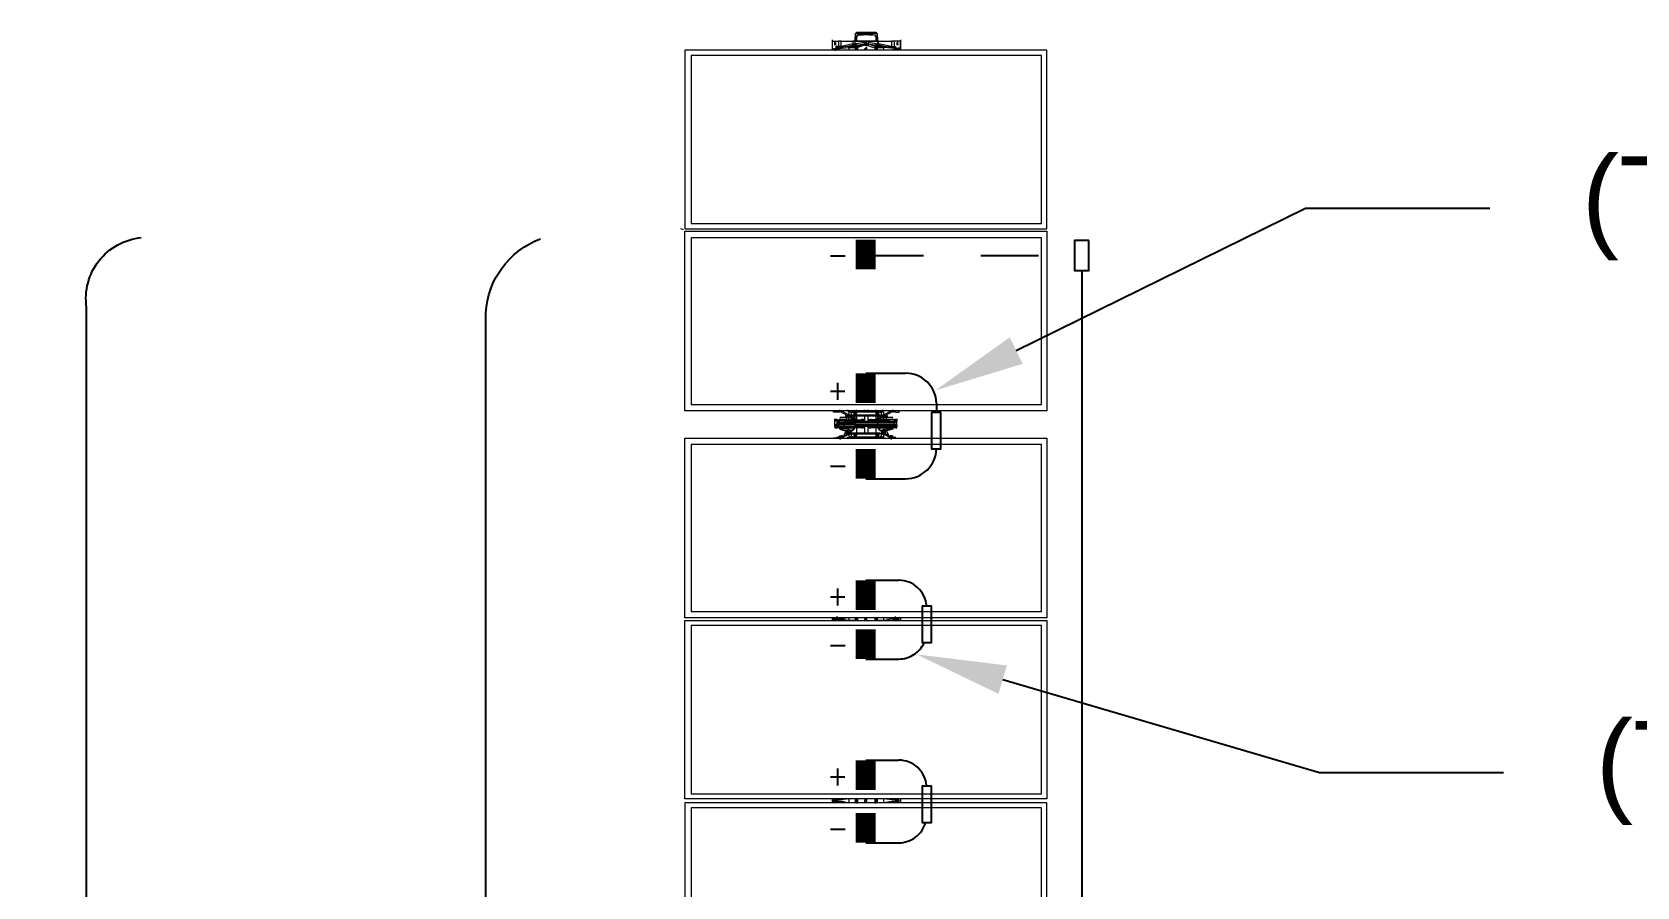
# Model space of a CAD drawing. Header units: feet. Extents: x -5.1 to 70.3, y -33 to 8.
# Drawn here: x 40.685 to 43.473, y -10.38 to -8.895 of the extents above; entities that cross this region are included whole.
import ezdxf
from ezdxf import colors
from ezdxf.entities.mleader import LeaderData, LeaderLine
from ezdxf.lldxf.tags import DXFTag
from ezdxf.math import Vec2, Vec3

# ---------------------------------------------------------------- set-up
doc = ezdxf.new("R2010")
doc.units = ezdxf.units.FT
doc.header["$MEASUREMENT"] = 0
doc.linetypes.add('HIDDEN', pattern=[0.375, 0.25, -0.125])
for name, color, linetype in [('E-DC HARNESS-NEG', 170, 'DC HARNESS CABLE'), ('E-HARN-COMP', 8, 'Continuous'), ('E-TRNK-CABL-NEG', 170, 'HIDDEN'), ('E-TRUNK-CABLE-POS', 10, 'HIDDEN'), ('G-ANNO-TEXT', 1, 'Continuous'), ('Polarity-Text', 7, 'Continuous')]:
    doc.layers.add(name, color=color, linetype=linetype)
doc.styles.add('NEI-A', font='arial.ttf')
tags = doc.linetypes.add('DC HARNESS CABLE', pattern='A,0.5,-0.2,["DH",Standard,S=0.1,R=0,X=-0.1,Y=-0.05],-0.2', length=0.9).pattern_tags.tags
tags[6] = DXFTag(74, 10)

# ---------------------------------------------------------------- blocks, each defined once
blk = doc.blocks.new('A$Cc93f9aa1')
at = {"lineweight": 5}
for points in [[(12.0812, 0), (12.3112, 0), (12.3112, 0.4666), (12.0812, 0.4666)], [(12.3045, 0.0067), (12.3045, 0.4583), (12.0878, 0.4583), (12.0878, 0.0067)], [(12.5462, 0), (12.3162, 0), (12.3162, 0.4666), (12.5462, 0.4666)], [(12.5395, 0.0067), (12.5395, 0.4583), (12.3228, 0.4583), (12.3228, 0.0067)], [(12.7811, 0.4666), (12.7811, 0), (12.5495, 0), (12.5495, 0.4666)], [(12.7728, 0.4583), (12.5578, 0.4583), (12.5578, 0.0067), (12.7728, 0.0067)], [(12.8161, 0.4666), (13.0478, 0.4666), (13.0478, 0), (12.8161, 0)], [(12.8245, 0.4583), (12.8245, 0.0067), (13.0395, 0.0067), (13.0395, 0.4583)], [(13.2811, 0.4666), (13.0511, 0.4666), (13.0511, 0), (13.2811, 0)], [(13.0578, 0.4583), (13.0578, 0.0067), (13.2745, 0.0067), (13.2745, 0.4583)], [(12.7978, 0.2717), (12.7961, 0.2717)], [(12.7845, 0.2483), (12.7861, 0.2483), (12.7861, 0.245), (12.7845, 0.245), (12.7828, 0.2467), (12.7828, 0.2483)], [(12.7845, 0.2483), (12.7828, 0.2467), (12.7845, 0.245), (12.7861, 0.2467)], [(12.7945, 0.2483), (12.7928, 0.2483), (12.7911, 0.25), (12.7928, 0.2483)], [(12.7928, 0.2667), (12.7945, 0.2667), (12.7945, 0.2583), (12.7928, 0.2583)], [(12.7978, 0.2617), (12.7961, 0.2617)], [(12.8045, 0.2617), (12.8028, 0.2617)], [(12.8128, 0.2483), (12.8111, 0.2467), (12.8128, 0.245), (12.8145, 0.2467)], [(13.2895, 0.25), (13.2878, 0.25)], [(12.3145, 0.235), (12.3128, 0.235), (12.3128, 0.2317), (12.3162, 0.2317), (12.3162, 0.2333), (12.3145, 0.2333)], [(12.5478, 0.235), (12.5478, 0.2333), (12.5462, 0.2333), (12.5462, 0.2317), (12.5478, 0.2317), (12.5495, 0.2317), (12.5495, 0.2333), (12.5495, 0.235)], [(12.7828, 0.245), (12.7811, 0.245)], [(12.7828, 0.235), (12.7811, 0.235)], [(12.7828, 0.23), (12.7811, 0.23)], [(12.7861, 0.2467), (12.7845, 0.2467)], [(12.7978, 0.2467), (12.7978, 0.2183), (12.7961, 0.2183), (12.7961, 0.2467)], [(12.7978, 0.2367), (12.7961, 0.2367)], [(12.7978, 0.23), (12.7961, 0.23)], [(12.7978, 0.23), (12.7961, 0.23)], [(12.8011, 0.2183), (12.8011, 0.2467), (12.8028, 0.2467), (12.8028, 0.2183)], [(12.8061, 0.23), (12.8045, 0.23)], [(12.8061, 0.23), (12.8045, 0.23)], [(12.8178, 0.235), (12.8161, 0.235)], [(12.8178, 0.23), (12.8161, 0.23)], [(13.2911, 0.23), (13.2895, 0.23), (13.2878, 0.22), (13.2895, 0.22)], [(12.7828, 0.22), (12.7811, 0.22)], [(12.7861, 0.2167), (12.7861, 0.2183), (12.7861, 0.22), (12.7845, 0.22), (12.7828, 0.22), (12.7828, 0.2183), (12.7828, 0.2167), (12.7845, 0.2167)], [(12.7845, 0.22), (12.7828, 0.2183), (12.7845, 0.2167), (12.7861, 0.2183)], [(12.7861, 0.2183), (12.7845, 0.2183)], [(12.7861, 0.2183), (12.7845, 0.2183)], [(12.7911, 0.2133), (12.7911, 0.215), (12.7945, 0.215), (12.7945, 0.2117), (12.7945, 0.21), (12.7928, 0.21), (12.7928, 0.2083)], [(12.7961, 0.2167), (12.7945, 0.2167)], [(12.8128, 0.22), (12.8111, 0.2183), (12.8128, 0.2167), (12.8145, 0.2183)], [(12.8145, 0.21), (12.8145, 0.2133), (12.8161, 0.2133), (12.8161, 0.2117)], [(13.2961, 0.22), (13.2945, 0.22)], [(12.7961, 0.1967), (12.7961, 0.195), (12.7945, 0.195)], [(12.7978, 0.2033), (12.7961, 0.2033)], [(12.7995, 0.1967), (12.7978, 0.1967)], [(12.7995, 0.195), (12.7978, 0.195)], [(12.8028, 0.195), (12.8011, 0.195)]]:
    blk.add_lwpolyline(points, close=True, dxfattribs=at)
at = {"color": 2, "lineweight": 5}
blk.add_lwpolyline([(13.0495, 0.4683), (13.0511, 0.4716)], dxfattribs=at)
at = {"lineweight": 5}
for points in [[(12.3162, 0.2767), (12.3112, 0.2767)], [(12.3128, 0.255), (12.3112, 0.255), (12.3112, 0.2567), (12.3128, 0.2633), (12.3128, 0.2733), (12.3128, 0.27), (12.3112, 0.2683)], [(12.3145, 0.27), (12.3145, 0.2733), (12.3145, 0.275), (12.3128, 0.275), (12.3128, 0.2733), (12.3145, 0.2733)], [(12.5495, 0.2767), (12.5462, 0.2767)], [(12.5478, 0.255), (12.5462, 0.255), (12.5462, 0.2567), (12.5478, 0.2633), (12.5478, 0.2733), (12.5478, 0.275), (12.5478, 0.2733), (12.5478, 0.2717), (12.5462, 0.27), (12.5462, 0.2683)], [(12.5478, 0.275), (12.5495, 0.275)], [(12.5495, 0.27), (12.5495, 0.2733)], [(12.7811, 0.2667), (12.7828, 0.2667), (12.7828, 0.2683), (12.7811, 0.2683), (12.7811, 0.27), (12.7811, 0.275)], [(12.7811, 0.27), (12.7811, 0.27)], [(12.8045, 0.2683), (12.8028, 0.2683), (12.8011, 0.2683), (12.8011, 0.27), (12.7995, 0.27), (12.7978, 0.27), (12.7995, 0.27), (12.7978, 0.27), (12.7961, 0.2717), (12.7961, 0.2733), (12.7945, 0.2733), (12.7945, 0.27), (12.7961, 0.27), (12.7961, 0.2683), (12.7978, 0.2683), (12.7995, 0.2683), (12.7995, 0.2667)], [(12.7961, 0.27), (12.7945, 0.27), (12.7961, 0.27), (12.7978, 0.27), (12.7961, 0.27), (12.7978, 0.27), (12.7978, 0.2683), (12.7961, 0.2683), (12.7961, 0.2467)], [(12.7961, 0.2383), (12.7945, 0.2383), (12.7945, 0.2617), (12.7945, 0.27)], [(12.7961, 0.2733), (12.7978, 0.2733), (12.8028, 0.2733), (12.8045, 0.2733), (12.8061, 0.2733)], [(12.7961, 0.27), (12.7961, 0.27)], [(12.7978, 0.2717), (12.7995, 0.2717)], [(12.7978, 0.2667), (12.7995, 0.2667), (12.7995, 0.2467), (12.7978, 0.2467), (12.7978, 0.2683), (12.7995, 0.2683), (12.8011, 0.2683), (12.8028, 0.2683), (12.8028, 0.27), (12.8011, 0.27), (12.8028, 0.27), (12.8011, 0.27), (12.8028, 0.27), (12.8045, 0.27), (12.8028, 0.27), (12.8045, 0.27), (12.8061, 0.27)], [(12.8061, 0.2717), (12.8045, 0.2717), (12.8028, 0.27), (12.8045, 0.27), (12.8045, 0.2733), (12.8045, 0.2717)], [(12.8028, 0.2717), (12.8045, 0.2717), (12.8028, 0.2717)], [(12.8045, 0.27), (12.8045, 0.2617), (12.8045, 0.2383), (12.8028, 0.2383)], [(12.8028, 0.27), (12.8028, 0.27)], [(12.8111, 0.255), (12.8095, 0.255), (12.8111, 0.255), (12.8111, 0.2533), (12.8111, 0.2517), (12.8145, 0.2517), (12.8145, 0.255), (12.8111, 0.255), (12.8161, 0.265), (12.8145, 0.265), (12.8161, 0.2667), (12.8145, 0.2667), (12.8145, 0.27), (12.8145, 0.275), (12.8161, 0.275)], [(12.8145, 0.27), (12.8145, 0.27)], [(13.2928, 0.2767), (13.2811, 0.2767)], [(13.2828, 0.27), (13.2828, 0.2733), (13.2811, 0.2733), (13.2811, 0.2717)], [(13.2945, 0.2767), (13.2928, 0.2767), (13.2928, 0.2683), (13.2861, 0.2683), (13.2861, 0.2717), (13.2845, 0.2717), (13.2845, 0.27), (13.2828, 0.2733), (13.2845, 0.255), (13.2861, 0.255), (13.2861, 0.2533), (13.2845, 0.27), (13.2845, 0.2683), (13.2845, 0.2667), (13.2861, 0.265), (13.2861, 0.2683), (13.2845, 0.2683)], [(13.2828, 0.2733), (13.2828, 0.275), (13.2828, 0.2733)], [(13.2895, 0.2733), (13.2878, 0.2733), (13.2911, 0.2733), (13.2928, 0.2733)], [(13.2878, 0.2717), (13.2911, 0.2717)], [(12.3128, 0.2467), (12.3112, 0.2467), (12.3112, 0.255)], [(12.5478, 0.2467), (12.5462, 0.2467), (12.5462, 0.255)], [(12.7861, 0.2117), (12.7861, 0.2133), (12.7828, 0.2133), (12.7828, 0.2117), (12.7811, 0.21), (12.7811, 0.2133), (12.7828, 0.2133), (12.7828, 0.215), (12.7811, 0.215), (12.7811, 0.25), (12.7828, 0.25), (12.7828, 0.2517), (12.7828, 0.2533), (12.7811, 0.255), (12.7811, 0.2533), (12.7811, 0.255), (12.7811, 0.2517), (12.7861, 0.2517), (12.7861, 0.2533), (12.7861, 0.255), (12.7828, 0.265), (12.7811, 0.265), (12.7795, 0.2667)], [(12.7795, 0.255), (12.7795, 0.255)], [(12.7811, 0.2667), (12.7811, 0.2667)], [(12.7811, 0.265), (12.7861, 0.255), (12.7811, 0.255), (12.7811, 0.2567)], [(12.7811, 0.25), (12.7811, 0.2517)], [(12.7811, 0.2467), (12.7828, 0.2467), (12.7828, 0.2483), (12.7845, 0.2483), (12.7861, 0.2483), (12.7861, 0.2467), (12.7878, 0.2467)], [(12.7845, 0.2667), (12.7828, 0.2667), (12.7828, 0.2633), (12.7828, 0.265), (12.7845, 0.265), (12.7845, 0.2633)], [(12.7828, 0.2483), (12.7828, 0.2483)], [(12.7845, 0.2617), (12.7911, 0.2583), (12.7911, 0.2567)], [(12.7845, 0.2483), (12.7845, 0.2483)], [(12.7861, 0.2583), (12.7911, 0.2533)], [(12.7895, 0.2533), (12.7878, 0.2533), (12.7895, 0.2533), (12.7895, 0.2517), (12.7911, 0.2517), (12.7878, 0.255), (12.7878, 0.2517), (12.7861, 0.2517), (12.7878, 0.2517), (12.7878, 0.215), (12.7861, 0.215)], [(12.7861, 0.255), (12.7878, 0.255), (12.7861, 0.255), (12.7861, 0.2533)], [(12.7861, 0.2483), (12.7861, 0.2483)], [(12.7928, 0.2667), (12.7911, 0.2617), (12.7911, 0.25), (12.7911, 0.2517)], [(12.7911, 0.26), (12.7911, 0.25), (12.7928, 0.25), (12.7945, 0.2483), (12.7961, 0.2483)], [(12.7945, 0.255), (12.7945, 0.25), (12.7928, 0.25), (12.7911, 0.2517), (12.7928, 0.2567), (12.7928, 0.255), (12.7945, 0.255), (12.7945, 0.2583)], [(12.7928, 0.2667), (12.7928, 0.2667)], [(12.7928, 0.26), (12.7928, 0.26)], [(12.7945, 0.2667), (12.7961, 0.2667)], [(12.7945, 0.2467), (12.7945, 0.2483), (12.7961, 0.2483), (12.7945, 0.2483), (12.7945, 0.25)], [(12.8028, 0.2467), (12.8028, 0.2683), (12.8011, 0.2683), (12.8011, 0.2467), (12.7995, 0.2467), (12.7995, 0.2183), (12.7978, 0.2183), (12.7978, 0.1967), (12.7961, 0.1967), (12.7961, 0.2183)], [(12.8011, 0.2667), (12.8028, 0.2667)], [(12.8078, 0.2517), (12.8078, 0.25), (12.8078, 0.2617), (12.8078, 0.2667), (12.8078, 0.2583), (12.8045, 0.2583), (12.8045, 0.2667), (12.8061, 0.2667), (12.8045, 0.2667)], [(12.8045, 0.2583), (12.8045, 0.255), (12.8078, 0.255), (12.8078, 0.2567), (12.8078, 0.2583)], [(12.8078, 0.2567), (12.8078, 0.2517), (12.8078, 0.25), (12.8061, 0.25), (12.8045, 0.255)], [(12.8095, 0.2483), (12.8045, 0.2483), (12.8061, 0.2483), (12.8078, 0.2483), (12.8061, 0.2483), (12.8078, 0.2483)], [(12.8061, 0.2667), (12.8061, 0.2667)], [(12.8061, 0.25), (12.8061, 0.2483), (12.8078, 0.25), (12.8061, 0.2483), (12.8078, 0.25), (12.8095, 0.25), (12.8095, 0.26)], [(12.8078, 0.26), (12.8078, 0.26)], [(12.8145, 0.265), (12.8095, 0.255), (12.8111, 0.255), (12.8111, 0.2533)], [(12.8145, 0.255), (12.8161, 0.255), (12.8161, 0.2533), (12.8161, 0.255), (12.8161, 0.2533), (12.8161, 0.2517), (12.8145, 0.2517), (12.8145, 0.25), (12.8161, 0.25), (12.8161, 0.215), (12.8145, 0.215), (12.8145, 0.2133), (12.8111, 0.2133), (12.8111, 0.2117), (12.8111, 0.21), (12.8095, 0.21), (12.8145, 0.2), (12.8161, 0.2), (12.8145, 0.2017)], [(12.8111, 0.215), (12.8095, 0.215), (12.8095, 0.2517), (12.8111, 0.2517), (12.8095, 0.2517), (12.8095, 0.255)], [(12.8095, 0.2517), (12.8095, 0.2517)], [(12.8111, 0.2517), (12.8111, 0.2517)], [(12.8111, 0.2467), (12.8111, 0.245), (12.8111, 0.2483), (12.8128, 0.2483), (12.8111, 0.2483), (12.8111, 0.2467), (12.8128, 0.2467), (12.8145, 0.2467), (12.8128, 0.245), (12.8111, 0.245), (12.8128, 0.245), (12.8145, 0.245), (12.8145, 0.2467), (12.8128, 0.2467), (12.8145, 0.2467), (12.8128, 0.2467), (12.8145, 0.2467), (12.8128, 0.2467), (12.8145, 0.2467), (12.8128, 0.2467), (12.8145, 0.2467), (12.8145, 0.2483), (12.8128, 0.2483), (12.8145, 0.2483), (12.8145, 0.2467)], [(12.8111, 0.2483), (12.8111, 0.2483)], [(12.8128, 0.2483), (12.8128, 0.2483)], [(12.8145, 0.2667), (12.8145, 0.2667)], [(12.8145, 0.2483), (12.8145, 0.2483)], [(12.8161, 0.2567), (12.8161, 0.255)], [(12.8161, 0.2517), (12.8161, 0.25)], [(12.8178, 0.255), (12.8178, 0.255)], [(13.2845, 0.255), (13.2845, 0.2467), (13.2811, 0.2467)], [(13.2811, 0.245), (13.2845, 0.245), (13.2861, 0.245), (13.2861, 0.2533), (13.2878, 0.25), (13.2878, 0.2467)], [(13.2845, 0.2667), (13.2878, 0.25), (13.2895, 0.25), (13.2861, 0.265), (13.2928, 0.265), (13.2928, 0.2683)], [(13.2928, 0.265), (13.2928, 0.25), (13.2895, 0.25), (13.2895, 0.2467), (13.2878, 0.2467), (13.2878, 0.245), (13.2861, 0.245), (13.2878, 0.245), (13.2895, 0.245), (13.2895, 0.2467), (13.2928, 0.2467), (13.2928, 0.25)], [(12.3162, 0.2467), (12.3112, 0.2467)], [(12.3162, 0.245), (12.3112, 0.245), (12.3128, 0.245)], [(12.3112, 0.245), (12.3112, 0.2433), (12.3162, 0.2433)], [(12.5495, 0.2467), (12.5462, 0.2467)], [(12.5495, 0.245), (12.5462, 0.245), (12.5478, 0.245)], [(12.5462, 0.245), (12.5462, 0.2433), (12.5495, 0.2433)], [(12.7828, 0.2467), (12.7828, 0.245), (12.7845, 0.245), (12.7861, 0.245), (12.7861, 0.2467), (12.7845, 0.2467), (12.7861, 0.2467), (12.7845, 0.2467), (12.7861, 0.2467), (12.7845, 0.2467), (12.7861, 0.2467), (12.7845, 0.2467)], [(12.7828, 0.2467), (12.7828, 0.2467)], [(12.7828, 0.245), (12.7828, 0.245)], [(12.7845, 0.245), (12.7845, 0.245)], [(12.7861, 0.2467), (12.7861, 0.2467)], [(12.7861, 0.245), (12.7861, 0.245)], [(12.7945, 0.245), (12.7878, 0.245)], [(12.7978, 0.235), (12.7961, 0.235), (12.7945, 0.235), (12.7945, 0.2367), (12.7945, 0.2383), (12.7945, 0.2367), (12.7961, 0.235), (12.7878, 0.235), (12.7878, 0.23), (12.7961, 0.23), (12.7945, 0.2283), (12.7945, 0.2267), (12.7945, 0.23), (12.7961, 0.23), (12.7945, 0.23)], [(12.8028, 0.23), (12.8095, 0.23), (12.8095, 0.235), (12.8028, 0.235)], [(12.8095, 0.245), (12.8045, 0.245), (12.8061, 0.2467), (12.8095, 0.2467)], [(12.8061, 0.235), (12.8045, 0.235), (12.8045, 0.2383), (12.8061, 0.2383)], [(12.8045, 0.2383), (12.8045, 0.2367), (12.8061, 0.2367), (12.8045, 0.2367), (12.8045, 0.235)], [(12.8045, 0.2267), (12.8045, 0.23), (12.8045, 0.2267), (12.8061, 0.2267)], [(12.8095, 0.235), (12.8111, 0.235)], [(12.8111, 0.2467), (12.8111, 0.2467)], [(12.8111, 0.245), (12.8111, 0.245)], [(12.8128, 0.245), (12.8128, 0.245)], [(12.8145, 0.2467), (12.8145, 0.2467)], [(12.8145, 0.245), (12.8145, 0.245)], [(12.8161, 0.245), (12.8178, 0.245)], [(13.2811, 0.2433), (13.2845, 0.2433), (13.2845, 0.245), (13.2845, 0.2433), (13.2845, 0.245)], [(13.2811, 0.2317), (13.2845, 0.2317), (13.2845, 0.2333), (13.2828, 0.2333), (13.2828, 0.235), (13.2811, 0.2333)], [(13.2895, 0.2317), (13.2895, 0.235), (13.2861, 0.2433), (13.2861, 0.245), (13.2845, 0.245), (13.2845, 0.2467)], [(13.2878, 0.235), (13.2845, 0.2433), (13.2861, 0.2433), (13.2845, 0.2433), (13.2861, 0.2433), (13.2861, 0.245), (13.2845, 0.245), (13.2861, 0.245)], [(13.2895, 0.235), (13.2878, 0.235), (13.2878, 0.2317), (13.2845, 0.2233)], [(13.2878, 0.2217), (13.2861, 0.2217), (13.2895, 0.23), (13.2911, 0.23)], [(13.2878, 0.245), (13.2895, 0.235), (13.2911, 0.235), (13.2895, 0.235), (13.2895, 0.23), (13.2878, 0.23)], [(13.2911, 0.2317), (13.2911, 0.235), (13.2895, 0.245)], [(13.2945, 0.2467), (13.2928, 0.2467), (13.2945, 0.2467), (13.2961, 0.245), (13.2978, 0.245), (13.2961, 0.245), (13.2928, 0.245), (13.2928, 0.2183), (13.2945, 0.2183), (13.2945, 0.22), (13.2961, 0.22), (13.2961, 0.2183), (13.2961, 0.22), (13.2978, 0.22), (13.2995, 0.22), (13.2995, 0.2217)], [(13.2978, 0.2467), (13.2961, 0.2467), (13.2945, 0.2467), (13.2928, 0.2467), (13.2928, 0.245), (13.2945, 0.245)], [(13.2928, 0.2467), (13.2961, 0.2467), (13.2978, 0.2467), (13.2978, 0.245), (13.2995, 0.245), (13.2995, 0.2433), (13.3011, 0.2433)], [(13.2928, 0.22), (13.2928, 0.2233), (13.2928, 0.2417), (13.2928, 0.245)], [(13.3028, 0.2467), (13.2995, 0.2467), (13.2945, 0.2467), (13.2961, 0.2467), (13.2961, 0.245)], [(13.2995, 0.2433), (13.2995, 0.245), (13.2978, 0.245), (13.2961, 0.245), (13.2961, 0.2467)], [(13.2995, 0.245), (13.2978, 0.245)], [(13.3011, 0.2283), (13.3011, 0.2233), (13.3011, 0.2433), (13.3011, 0.2383)], [(13.3011, 0.2267), (13.3011, 0.2283), (13.3011, 0.2383), (13.3028, 0.2383)], [(13.3011, 0.2367), (13.3011, 0.2383), (13.3011, 0.2367)], [(13.3028, 0.245), (13.3045, 0.245), (13.3045, 0.22), (13.3028, 0.22)], [(12.3162, 0.2217), (12.3112, 0.2217), (12.3112, 0.22)], [(12.3162, 0.22), (12.3112, 0.22), (12.3128, 0.22)], [(12.3145, 0.1917), (12.3128, 0.1917), (12.3128, 0.2), (12.3112, 0.21), (12.3112, 0.2183), (12.3128, 0.2183)], [(12.3112, 0.2183), (12.3162, 0.2183)], [(12.5495, 0.2217), (12.5462, 0.2217), (12.5462, 0.22)], [(12.5495, 0.22), (12.5462, 0.22), (12.5478, 0.22)], [(12.5478, 0.1917), (12.5478, 0.2), (12.5462, 0.21), (12.5462, 0.2183), (12.5478, 0.2183)], [(12.5462, 0.2183), (12.5495, 0.2183)], [(12.7795, 0.21), (12.7795, 0.21)], [(12.7811, 0.2183), (12.7828, 0.2183), (12.7828, 0.22), (12.7845, 0.22), (12.7861, 0.22), (12.7861, 0.2183), (12.7861, 0.2167), (12.7845, 0.2167), (12.7828, 0.2183)], [(12.7811, 0.2133), (12.7811, 0.215)], [(12.7811, 0.2117), (12.7811, 0.21), (12.7861, 0.21), (12.7811, 0.2), (12.7828, 0.2), (12.7861, 0.21), (12.7861, 0.2117), (12.7861, 0.21), (12.7878, 0.21), (12.7911, 0.2133), (12.7895, 0.2133), (12.7895, 0.2117), (12.7878, 0.2117), (12.7895, 0.2117)], [(12.7828, 0.22), (12.7828, 0.22)], [(12.7828, 0.2183), (12.7828, 0.2183)], [(12.7828, 0.2167), (12.7828, 0.2167)], [(12.7845, 0.22), (12.7845, 0.22)], [(12.7845, 0.2183), (12.7861, 0.2183)], [(12.7845, 0.2183), (12.7861, 0.2183)], [(12.7845, 0.2183), (12.7861, 0.2183)], [(12.7845, 0.2183), (12.7861, 0.2183)], [(12.7845, 0.2183), (12.7861, 0.2183)], [(12.7845, 0.2167), (12.7845, 0.2167)], [(12.7845, 0.2033), (12.7911, 0.2067), (12.7911, 0.2083)], [(12.7861, 0.22), (12.7861, 0.22)], [(12.7861, 0.2183), (12.7861, 0.2183)], [(12.7861, 0.2167), (12.7861, 0.2167)], [(12.7861, 0.215), (12.7861, 0.215)], [(12.7861, 0.2133), (12.7878, 0.2133), (12.7878, 0.21), (12.7861, 0.21)], [(12.7861, 0.2067), (12.7911, 0.2117)], [(12.7878, 0.22), (12.7945, 0.22)], [(12.7878, 0.215), (12.7878, 0.215)], [(12.7911, 0.205), (12.7911, 0.215), (12.7928, 0.2167), (12.7945, 0.2167), (12.7928, 0.2167), (12.7911, 0.215)], [(12.7928, 0.1983), (12.7911, 0.205), (12.7911, 0.215), (12.7911, 0.2133)], [(12.7945, 0.215), (12.7945, 0.2167), (12.7928, 0.215)], [(12.7945, 0.2067), (12.7945, 0.1983), (12.7928, 0.1983), (12.7928, 0.2067), (12.7945, 0.2067), (12.7945, 0.21)], [(12.7945, 0.195), (12.7945, 0.1933), (12.7961, 0.1933), (12.7961, 0.195), (12.7945, 0.195), (12.7945, 0.2033), (12.7945, 0.2267), (12.7961, 0.2267)], [(12.7961, 0.2167), (12.7945, 0.2167), (12.7945, 0.2183)], [(12.7961, 0.1933), (12.8028, 0.1933), (12.8045, 0.1933), (12.8028, 0.1933), (12.8028, 0.195), (12.8011, 0.195), (12.8028, 0.195), (12.8045, 0.195), (12.8045, 0.2033), (12.8028, 0.2033), (12.8045, 0.2033), (12.8045, 0.2267), (12.8028, 0.2267)], [(12.8028, 0.2183), (12.8028, 0.1967), (12.8011, 0.1967), (12.8011, 0.2183), (12.7995, 0.2183), (12.7995, 0.1983), (12.7978, 0.1983)], [(12.8095, 0.2183), (12.8061, 0.2183), (12.8045, 0.22), (12.8095, 0.22)], [(12.8095, 0.205), (12.8095, 0.215), (12.8078, 0.215), (12.8061, 0.2167), (12.8045, 0.2167), (12.8095, 0.2167)], [(12.8045, 0.21), (12.8045, 0.2067), (12.8078, 0.2067), (12.8078, 0.2083), (12.8078, 0.21), (12.8061, 0.21), (12.8045, 0.2117), (12.8061, 0.215), (12.8078, 0.215), (12.8078, 0.2083)], [(12.8061, 0.215), (12.8061, 0.2167), (12.8078, 0.2167), (12.8061, 0.2167), (12.8078, 0.215), (12.8061, 0.2167), (12.8078, 0.2167)], [(12.8078, 0.2067), (12.8078, 0.1983), (12.8078, 0.215), (12.8078, 0.2133)], [(12.8095, 0.215), (12.8095, 0.215)], [(12.8111, 0.2117), (12.8095, 0.2117), (12.8095, 0.21), (12.8095, 0.2133), (12.8111, 0.2133)], [(12.8095, 0.21), (12.8111, 0.21)], [(12.8128, 0.2183), (12.8145, 0.2183), (12.8128, 0.2183), (12.8145, 0.2183), (12.8128, 0.2183), (12.8145, 0.2183), (12.8128, 0.2183), (12.8145, 0.2183), (12.8128, 0.2183), (12.8145, 0.2183), (12.8145, 0.22), (12.8128, 0.22), (12.8111, 0.22), (12.8111, 0.2183), (12.8111, 0.2167), (12.8128, 0.2167), (12.8145, 0.2183), (12.8145, 0.2167), (12.8128, 0.2167), (12.8111, 0.2167), (12.8111, 0.2183), (12.8111, 0.22), (12.8128, 0.22), (12.8145, 0.22), (12.8145, 0.2183)], [(12.8111, 0.22), (12.8111, 0.22)], [(12.8111, 0.2183), (12.8111, 0.2183)], [(12.8111, 0.2167), (12.8111, 0.2167)], [(12.8111, 0.215), (12.8111, 0.215)], [(12.8161, 0.2), (12.8111, 0.21), (12.8145, 0.21)], [(12.8128, 0.22), (12.8128, 0.22)], [(12.8128, 0.2167), (12.8128, 0.2167)], [(12.8145, 0.22), (12.8145, 0.22)], [(12.8145, 0.2183), (12.8145, 0.2183)], [(12.8145, 0.2167), (12.8145, 0.2167)], [(12.8161, 0.22), (12.8178, 0.22)], [(12.8161, 0.215), (12.8161, 0.2133)], [(12.8178, 0.2117), (12.8161, 0.2117), (12.8161, 0.21)], [(12.8178, 0.21), (12.8178, 0.21)], [(13.2861, 0.2217), (13.2845, 0.2217), (13.2845, 0.22), (13.2845, 0.2217), (13.2811, 0.2217)], [(13.2811, 0.22), (13.2845, 0.22), (13.2861, 0.22), (13.2878, 0.22)], [(13.2811, 0.2183), (13.2845, 0.2183)], [(13.2828, 0.1917), (13.2845, 0.21), (13.2861, 0.2117), (13.2861, 0.22), (13.2878, 0.22), (13.2895, 0.22), (13.2895, 0.2183), (13.2878, 0.2183), (13.2878, 0.22), (13.2878, 0.215), (13.2878, 0.2167), (13.2895, 0.2167), (13.2878, 0.2167), (13.2878, 0.215), (13.2845, 0.2), (13.2861, 0.2), (13.2895, 0.2167), (13.2928, 0.2167), (13.2928, 0.2)], [(13.2845, 0.2217), (13.2845, 0.22), (13.2861, 0.22), (13.2861, 0.2217), (13.2845, 0.2217), (13.2861, 0.2217), (13.2845, 0.22), (13.2861, 0.22), (13.2845, 0.22), (13.2845, 0.2183), (13.2845, 0.21)], [(13.2845, 0.1967), (13.2845, 0.195), (13.2861, 0.2117), (13.2878, 0.215), (13.2895, 0.215)], [(13.2928, 0.2167), (13.2928, 0.2183), (13.2895, 0.2183), (13.2895, 0.2167)], [(13.3011, 0.2217), (13.2995, 0.2217), (13.2995, 0.22), (13.2978, 0.22), (13.2978, 0.2183), (13.2961, 0.2183), (13.2928, 0.2183), (13.2945, 0.2183), (13.2995, 0.2183), (13.3028, 0.2183)], [(13.2945, 0.22), (13.2928, 0.22), (13.2961, 0.22), (13.2978, 0.22), (13.2961, 0.22), (13.2978, 0.22), (13.2995, 0.22)], [(13.2928, 0.2183), (13.2945, 0.2183)], [(12.3112, 0.1967), (12.3128, 0.195), (12.3128, 0.19), (12.3145, 0.19), (12.3145, 0.1917), (12.3145, 0.195)], [(12.3162, 0.1883), (12.3112, 0.1883)], [(12.5462, 0.1967), (12.5462, 0.195), (12.5478, 0.1933), (12.5478, 0.19), (12.5495, 0.19)], [(12.5495, 0.1883), (12.5462, 0.1883)], [(12.5495, 0.195), (12.5495, 0.1917), (12.5478, 0.1917), (12.5478, 0.19)], [(12.7811, 0.2017), (12.7795, 0.2)], [(12.7811, 0.1983), (12.7828, 0.1983), (12.7811, 0.1967)], [(12.7811, 0.1983), (12.7811, 0.1983)], [(12.7811, 0.195), (12.7811, 0.19)], [(12.7811, 0.195), (12.7811, 0.195)], [(12.7845, 0.2017), (12.7845, 0.2), (12.7828, 0.2), (12.7828, 0.2017), (12.7828, 0.1983), (12.7845, 0.1983)], [(12.7928, 0.205), (12.7928, 0.205)], [(12.7945, 0.1983), (12.7961, 0.1983)], [(12.7978, 0.1933), (12.7961, 0.1933), (12.7978, 0.1933), (12.7961, 0.1933), (12.7978, 0.195), (12.7995, 0.195), (12.7978, 0.195), (12.7978, 0.1967)], [(12.7978, 0.195), (12.7961, 0.195), (12.7961, 0.1967)], [(12.7995, 0.1983), (12.7995, 0.1967), (12.8011, 0.1967), (12.8028, 0.1967), (12.8011, 0.1967), (12.8011, 0.195), (12.8028, 0.195), (12.8045, 0.1933), (12.8061, 0.1933), (12.8045, 0.1933), (12.8028, 0.1933)], [(12.8011, 0.1983), (12.8028, 0.1983)], [(12.8028, 0.195), (12.8028, 0.1967), (12.8028, 0.195), (12.8045, 0.195), (12.8045, 0.1933)], [(12.8061, 0.195), (12.8045, 0.195), (12.8028, 0.1967)], [(12.8045, 0.1983), (12.8061, 0.1983), (12.8045, 0.1983), (12.8045, 0.2067)], [(12.8078, 0.205), (12.8078, 0.205)], [(12.8145, 0.1967), (12.8145, 0.1983), (12.8161, 0.1983)], [(12.8145, 0.1983), (12.8145, 0.1983)], [(12.8145, 0.195), (12.8145, 0.19), (12.8161, 0.19)], [(13.2811, 0.1933), (13.2828, 0.1917), (13.2828, 0.19), (13.2845, 0.19)], [(13.2811, 0.1883), (13.2928, 0.1883)], [(13.2945, 0.1883), (13.2928, 0.1883), (13.2928, 0.1967), (13.2861, 0.1967), (13.2861, 0.195), (13.2845, 0.195), (13.2828, 0.1917), (13.2828, 0.19)], [(13.2845, 0.1917), (13.2828, 0.1917), (13.2828, 0.195)], [(13.2928, 0.1967), (13.2928, 0.2), (13.2861, 0.2), (13.2861, 0.1967), (13.2845, 0.1967), (13.2845, 0.1983)], [(13.2911, 0.1933), (13.2878, 0.1933)], [(13.2895, 0.1917), (13.2878, 0.1917), (13.2911, 0.1917), (13.2928, 0.1917)]]:
    blk.add_lwpolyline(points, dxfattribs=at)
at = {"color": 8, "lineweight": 5, "true_color": 0x808080}
for points in [[(12.3162, 0.2767), (12.3112, 0.2767)], [(12.3112, 0.2733), (12.3128, 0.2733), (12.3128, 0.275)], [(12.3112, 0.27), (12.3128, 0.27), (12.3128, 0.2683), (12.3112, 0.2617)], [(12.3145, 0.2733), (12.3145, 0.2733)], [(12.3145, 0.2733), (12.3162, 0.2583)], [(12.3162, 0.2683), (12.3145, 0.27)], [(12.5495, 0.2767), (12.5462, 0.2767)], [(12.5462, 0.2733), (12.5462, 0.275), (12.5478, 0.275)], [(12.5462, 0.2617), (12.5462, 0.27), (12.5478, 0.27)], [(12.5478, 0.2733), (12.5495, 0.2583)], [(12.5495, 0.2733), (12.5495, 0.2733)], [(12.5495, 0.2683), (12.5495, 0.27)], [(12.7945, 0.2617), (12.7945, 0.27)], [(12.7961, 0.2733), (12.7961, 0.2717)], [(12.7961, 0.2717), (12.7961, 0.2717)], [(12.7961, 0.27), (12.7978, 0.27), (12.7995, 0.27), (12.7978, 0.27), (12.7995, 0.27), (12.8011, 0.27), (12.8028, 0.27), (12.8011, 0.27)], [(12.8028, 0.2717), (12.8028, 0.2733)], [(12.8028, 0.2717), (12.8028, 0.2717)], [(12.8028, 0.27), (12.8045, 0.27), (12.8045, 0.2617)], [(13.2928, 0.2767), (13.2811, 0.2767)], [(13.2811, 0.275), (13.2828, 0.275)], [(13.2811, 0.265), (13.2828, 0.2733)], [(12.3112, 0.2667), (12.3112, 0.2683), (12.3128, 0.2683)], [(12.3162, 0.255), (12.3112, 0.255)], [(12.5462, 0.2667), (12.5462, 0.2683)], [(12.5495, 0.255), (12.5462, 0.255)], [(12.7795, 0.2567), (12.7795, 0.2567)], [(12.7811, 0.2567), (12.7828, 0.2567)], [(12.7828, 0.25), (12.7828, 0.2483)], [(12.7845, 0.26), (12.7861, 0.2583), (12.7878, 0.2583), (12.7895, 0.2567), (12.7911, 0.255)], [(12.7861, 0.2483), (12.7861, 0.2517)], [(12.7945, 0.2583), (12.7961, 0.2583)], [(12.7945, 0.255), (12.7961, 0.255)], [(12.7945, 0.25), (12.7961, 0.25)], [(12.7961, 0.2617), (12.7961, 0.2383), (12.7961, 0.235), (12.7978, 0.235)], [(12.8028, 0.2617), (12.8028, 0.2383), (12.8028, 0.235)], [(12.8045, 0.2583), (12.8061, 0.2583)], [(12.8045, 0.255), (12.8061, 0.255)], [(12.8045, 0.25), (12.8061, 0.25)], [(12.8111, 0.2517), (12.8111, 0.2483)], [(12.8145, 0.2483), (12.8145, 0.25)], [(12.8161, 0.2667), (12.8178, 0.2667)], [(12.8161, 0.2567), (12.8178, 0.2567)], [(12.8161, 0.2567), (12.8161, 0.2567)], [(13.2845, 0.255), (13.2811, 0.255)], [(12.7828, 0.245), (12.7828, 0.22)], [(12.7861, 0.22), (12.7861, 0.245)], [(12.7961, 0.2033), (12.7961, 0.2267), (12.7961, 0.23), (12.7978, 0.23)], [(12.8028, 0.2033), (12.8028, 0.23)], [(12.8045, 0.235), (12.8061, 0.235)], [(12.8045, 0.23), (12.8061, 0.23)], [(12.8111, 0.245), (12.8111, 0.22)], [(12.8145, 0.22), (12.8145, 0.245)], [(13.2961, 0.245), (13.2978, 0.245)], [(13.3028, 0.2467), (13.3028, 0.2183)], [(12.3112, 0.21), (12.3162, 0.21)], [(12.5462, 0.21), (12.5495, 0.21)], [(12.7795, 0.2083), (12.7795, 0.2083)], [(12.7811, 0.21), (12.7811, 0.2083)], [(12.7828, 0.2167), (12.7828, 0.215)], [(12.7911, 0.21), (12.7895, 0.2083), (12.7878, 0.2083), (12.7861, 0.2067), (12.7845, 0.205)], [(12.7861, 0.215), (12.7861, 0.2167)], [(12.7945, 0.215), (12.7961, 0.215)], [(12.7945, 0.2117), (12.7961, 0.2117)], [(12.8061, 0.215), (12.8045, 0.215)], [(12.8045, 0.2117), (12.8061, 0.2117)], [(12.8111, 0.2167), (12.8111, 0.215)], [(12.8145, 0.215), (12.8145, 0.2167)], [(12.8161, 0.2083), (12.8161, 0.21)], [(12.8161, 0.2083), (12.8161, 0.2083)], [(13.2811, 0.21), (13.2845, 0.21)], [(13.2961, 0.22), (13.2978, 0.22)], [(12.3112, 0.195), (12.3128, 0.195), (12.3128, 0.1967), (12.3112, 0.2033)], [(12.3112, 0.1967), (12.3112, 0.1983)], [(12.3128, 0.19), (12.3128, 0.1917), (12.3112, 0.1917)], [(12.3162, 0.1883), (12.3112, 0.1883)], [(12.3162, 0.2067), (12.3145, 0.1917)], [(12.3145, 0.195), (12.3162, 0.1967)], [(12.3145, 0.195), (12.3162, 0.195), (12.3145, 0.195)], [(12.3145, 0.1917), (12.3145, 0.1917)], [(12.5462, 0.2033), (12.5462, 0.195), (12.5478, 0.195)], [(12.5478, 0.1967), (12.5462, 0.1967), (12.5462, 0.1983)], [(12.5478, 0.19), (12.5462, 0.1917)], [(12.5495, 0.1883), (12.5462, 0.1883)], [(12.5495, 0.2067), (12.5478, 0.1917)], [(12.5495, 0.1967), (12.5495, 0.195), (12.5512, 0.195)], [(12.5495, 0.1917), (12.5495, 0.1917)], [(12.7811, 0.1983), (12.7828, 0.1983)], [(12.7811, 0.1967), (12.7828, 0.1967)], [(12.7811, 0.195), (12.7828, 0.195)], [(12.7945, 0.2067), (12.7961, 0.2067)], [(12.7945, 0.195), (12.7945, 0.2033)], [(12.7961, 0.195), (12.7978, 0.195), (12.7995, 0.195)], [(12.7961, 0.1933), (12.7961, 0.1933)], [(12.7961, 0.1933), (12.7978, 0.1933)], [(12.7995, 0.1967), (12.8011, 0.1967), (12.8028, 0.1967)], [(12.8011, 0.195), (12.8028, 0.195), (12.8045, 0.195), (12.8028, 0.195), (12.8045, 0.195), (12.8045, 0.2033)], [(12.8028, 0.1933), (12.8028, 0.1933)], [(12.8028, 0.1933), (12.8045, 0.1933)], [(12.8045, 0.2067), (12.8061, 0.2067)], [(12.8145, 0.1967), (12.8161, 0.1967)], [(12.8145, 0.195), (12.8161, 0.195)], [(13.2828, 0.1917), (13.2828, 0.1933), (13.2811, 0.2)], [(13.2828, 0.19), (13.2811, 0.19)], [(13.2928, 0.1883), (13.2811, 0.1883)]]:
    blk.add_lwpolyline(points, dxfattribs=at)
for points in [[(12.3162, 0.27), (12.3145, 0.27)], [(12.5512, 0.27), (12.5495, 0.27)], [(12.7828, 0.27), (12.7811, 0.27)], [(12.8045, 0.27), (12.8028, 0.27)], [(12.8161, 0.27), (12.8145, 0.27)], [(12.7828, 0.2667), (12.7811, 0.2667)], [(12.7978, 0.2367), (12.7961, 0.2367)], [(12.7978, 0.2283), (12.7961, 0.2283)], [(12.8045, 0.2367), (12.8028, 0.2367)], [(12.8045, 0.2283), (12.8028, 0.2283)], [(12.7995, 0.195), (12.7978, 0.195)], [(12.8178, 0.1983), (12.8161, 0.1983)]]:
    blk.add_lwpolyline(points, close=True, dxfattribs=at)

msp = doc.modelspace()

# ---------------------------------------------------------------- linework, layer by layer
at = {"layer": 'E-DC HARNESS-NEG', "ltscale": 0.5}
msp.add_lwpolyline([(42.5081, -9.308), (42.5081, -13.5806), (42.6081, -13.5806)], dxfattribs=at)
at = {"layer": 'E-HARN-COMP', "const_width": 0.0347}
for points in [[(42.1329, -9.3069), (42.1329, -9.2551)], [(42.1329, -9.5391), (42.1329, -9.4874)], [(42.1329, -9.6706), (42.1329, -9.6188)], [(42.1329, -9.8987), (42.1329, -9.8469)], [(42.1329, -9.9838), (42.1329, -9.932)], [(42.1329, -10.2113), (42.1329, -10.1595)], [(42.1329, -10.303), (42.1329, -10.2512)]]:
    msp.add_lwpolyline(points, dxfattribs=at)
at = {"layer": 'E-HARN-COMP'}
msp.add_lwpolyline([(42.5205, -9.257), (42.4954, -9.257), (42.4954, -9.3088), (42.5205, -9.3088)], close=True, dxfattribs=at)
for points in [[(42.2635, -9.587), (42.2635, -9.5553), (42.2473, -9.5553), (42.2473, -9.587)], [(42.2473, -9.587), (42.2473, -9.6187), (42.2635, -9.6187), (42.2635, -9.587)], [(42.2469, -9.9236), (42.2469, -9.8919), (42.2307, -9.8919), (42.2307, -9.9236)], [(42.2307, -9.9236), (42.2307, -9.9553), (42.2469, -9.9553), (42.2469, -9.9236)], [(42.2469, -10.2361), (42.2469, -10.2044), (42.2307, -10.2044), (42.2307, -10.2361)], [(42.2307, -10.2361), (42.2307, -10.2678), (42.2469, -10.2678), (42.2469, -10.2361)]]:
    msp.add_lwpolyline(points, dxfattribs=at)
at = {"layer": 'E-TRNK-CABL-NEG', "ltscale": 0.1}
msp.add_lwpolyline([(42.1329, -9.2829), (42.4954, -9.2829)], dxfattribs=at)
for points in [[(42.1329, -9.6706), (42.2021, -9.6706, 0.404462), (42.2558, -9.6186)], [(42.1329, -9.9838), (42.1901, -9.9838, 0.293541), (42.2345, -9.9553, 0.293541)], [(42.1329, -10.303), (42.1901, -10.303, 0.333388), (42.2369, -10.2678, 0.333388)]]:
    msp.add_lwpolyline(points, format="xyb", dxfattribs=at)
at = {"layer": 'E-TRUNK-CABLE-POS', "ltscale": 0.1}
for points in [[(42.1329, -9.4874), (42.2021, -9.4874, -0.404462), (42.2558, -9.5393), (42.2558, -9.5553)], [(42.1329, -9.8469), (42.1901, -9.8469, -0.391396), (42.2387, -9.8919, -0.391396)], [(42.1329, -10.1595), (42.1901, -10.1595, -0.391396), (42.2387, -10.2044, -0.391396)]]:
    msp.add_lwpolyline(points, format="xyb", dxfattribs=at)
at = {"layer": 'G-ANNO-TEXT', "flags": 128}
for points in [[(40.8741, -26.4619, -0.346723), (40.7793, -26.2532), (40.7793, -17.9502, 0.298343), (40.6845, -17.8217, 0.298343), (40.7793, -17.6932), (40.7793, -9.373, -0.429188), (40.8741, -9.2518)], [(41.4728, -9.3827, -0.298343), (41.5676, -9.2541)], [(41.5676, -18.0347, -0.298343), (41.4728, -17.9062), (41.4728, -13.6088, 0.298343), (41.378, -13.4803, 0.298343), (41.4728, -13.3517), (41.4728, -9.3827)]]:
    msp.add_lwpolyline(points, format="xyb", dxfattribs=at)
at = {"layer": 'Polarity-Text'}
for p, q in [((42.0719, -9.2833), (42.0971, -9.2833)), ((42.084, -9.5038), (42.084, -9.5334)), ((42.0714, -9.5186), (42.0966, -9.5186)), ((42.0719, -9.6487), (42.0971, -9.6487)), ((42.084, -9.8612), (42.084, -9.8909)), ((42.0714, -9.876), (42.0966, -9.876)), ((42.0719, -9.9602), (42.0971, -9.9602)), ((42.084, -10.1738), (42.084, -10.2035)), ((42.0714, -10.1886), (42.0966, -10.1886)), ((42.0719, -10.2794), (42.0971, -10.2794))]:
    msp.add_line(p, q, dxfattribs=at)

# ---------------------------------------------------------------- next in the draw order: leaders
at = {"layer": 'G-ANNO-TEXT'}
ml = msp.add_multileader_mtext('Standard', dxfattribs=at)
ml.set_content('(TYP.) (+) MODULE LEAD', color=256, style='NEI-A')
ml.set_leader_properties()
ml.build(insert=Vec2(0, 0))
ml.multileader.update_dxf_attribs({"dogleg_length": 0.36, "arrow_head_size": 0.1563})
ctx = ml.context
ctx.base_point, ctx.char_height, ctx.arrow_head_size, ctx.landing_gap_size, ctx.plane_origin = Vec3(43.2168, -9.2005, -0.159), 0.138889, 0.1563, 0.1601, Vec3(87.5119, -50.8698, -0.159)
notes = []
notes.append((ctx, [(0, (1, 1, 0), (42.8967, -9.2005, -0.159), (1, 0), 0.3201, [(1, [(42.254, -9.5171, -0.159)], 0, [])])]))
ctx.mtext.insert, ctx.mtext.width, ctx.mtext.flow_direction = Vec3(43.3769, -9.1107, -0.159), 2.78998, 5
ctx.mtext.has_bg_fill, ctx.mtext.bg_color, ctx.mtext.bg_scale_factor, ctx.mtext.bg_transparency, ctx.mtext.use_window_bg_color = 1, -1073741824, 1.5, 0, 1
ml = msp.add_multileader_mtext('Standard', dxfattribs=at)
ml.set_content('(TYP.) (-) MODULE LEAD', color=256, style='NEI-A')
ml.set_leader_properties()
ml.build(insert=Vec2(0, 0))
ml.multileader.update_dxf_attribs({"dogleg_length": 0.36, "arrow_head_size": 0.1563})
ctx = ml.context
ctx.base_point, ctx.char_height, ctx.arrow_head_size, ctx.landing_gap_size, ctx.plane_origin = Vec3(43.2412, -10.1811, -0.159), 0.138889, 0.1563, 0.1601, Vec3(87.5119, -51.3311, -0.159)
notes.append((ctx, [(0, (1, 1, 0), (42.921, -10.1811, -0.159), (1, 0), 0.3201, [(1, [(42.2208, -9.9756, -0.159)], 0, [])])]))
ctx.mtext.insert, ctx.mtext.width, ctx.mtext.flow_direction = Vec3(43.4012, -10.0912, -0.159), 2.78998, 5
ctx.mtext.has_bg_fill, ctx.mtext.bg_color, ctx.mtext.bg_scale_factor, ctx.mtext.bg_transparency, ctx.mtext.use_window_bg_color = 1, -1073741824, 1.5, 0, 1
for ctx, leaders in notes:
    for number, flags, end, landing, length, lines in leaders:
        leader = LeaderData()
        leader.index, (leader.has_last_leader_line, leader.has_dogleg_vector, leader.attachment_direction) = number, flags
        leader.last_leader_point, leader.dogleg_vector, leader.dogleg_length = Vec3(end), Vec3(landing), length
        for number, points, colour, breaks in lines:
            line = LeaderLine()
            line.index, line.vertices, line.color, line.breaks = number, Vec3.list(points), colors.encode_raw_color(colour), breaks
            leader.lines.append(line)
        ctx.leaders.append(leader)

# ---------------------------------------------------------------- next in the draw order: block references
at = {"xscale": 1.34754266, "yscale": 1.34754266, "zscale": 1.34754266, "rotation": 90.00000000000001}
msp.add_blockref('A$Cc93f9aa1', (42.4472, -26.8232), dxfattribs=at)

doc.saveas('drawing.dxf')
